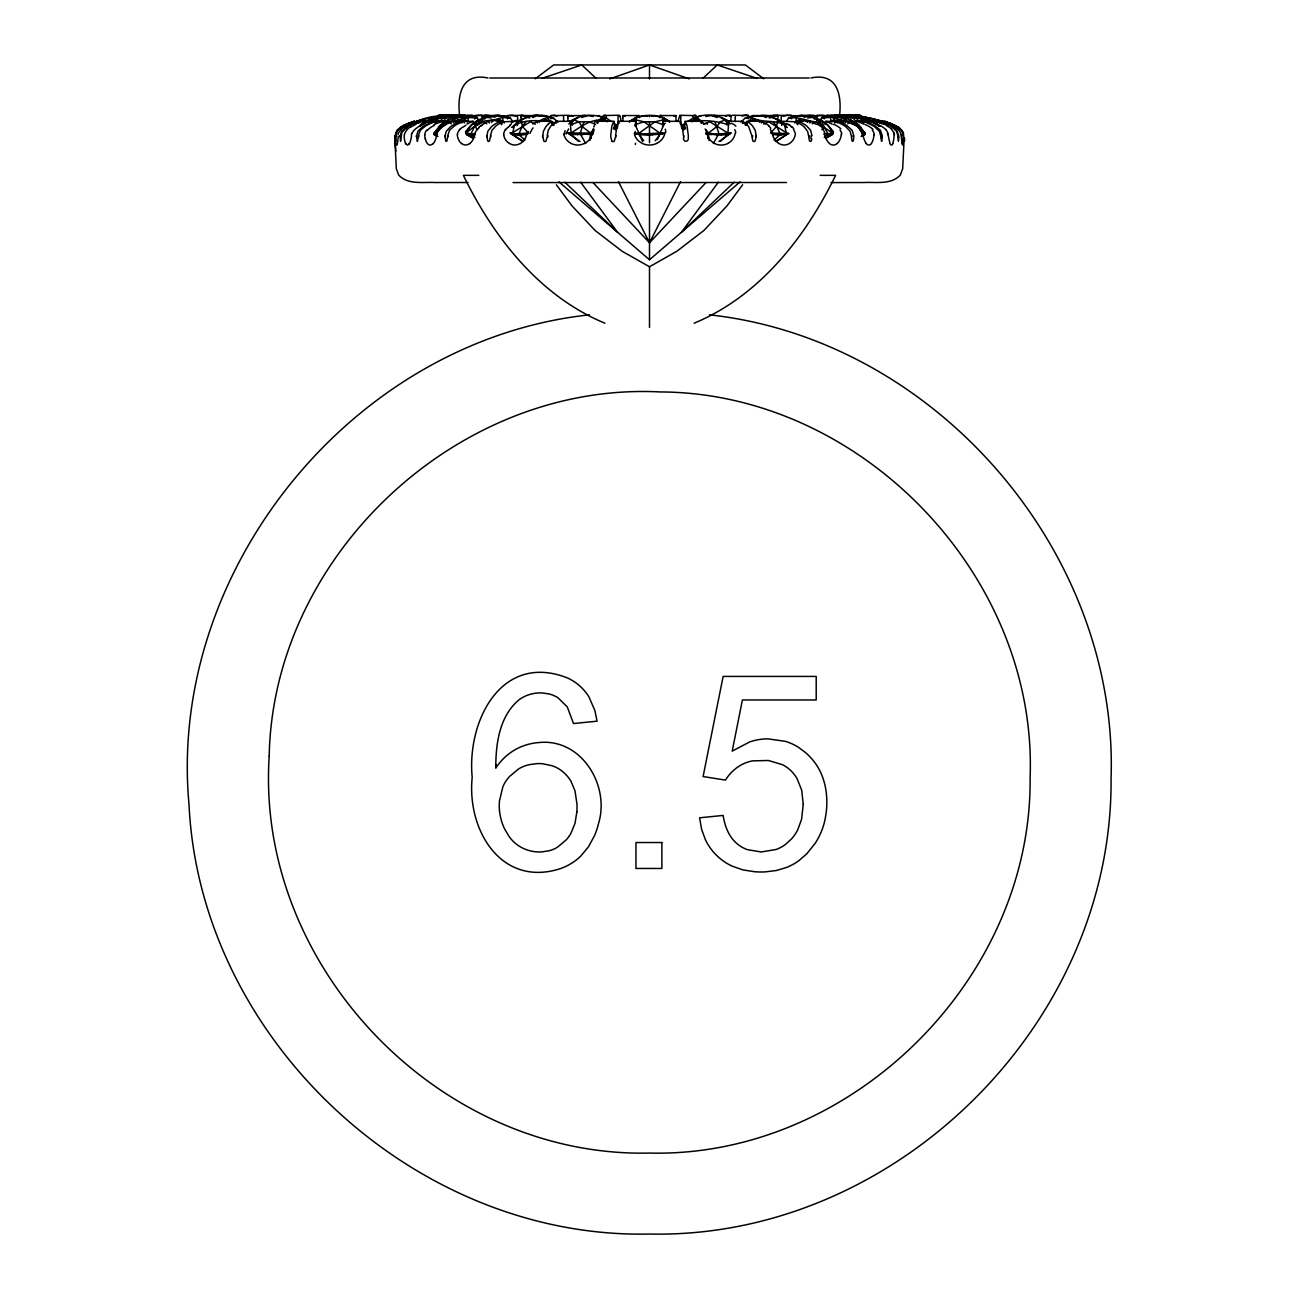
<?xml version="1.0" encoding="UTF-8"?>
<svg xmlns="http://www.w3.org/2000/svg" width="1299" height="1299" viewBox="0 0 1299 1299"><rect width="100%" height="100%" fill="white"/><g stroke="black" fill="none" stroke-linecap="round" stroke-linejoin="round"><path stroke-width="1.5" d="M486.979 135.778L487.839 131.296L491.46 126.685A42.315 29.958 -89.9 0 1 494.692 124.347L496.056 123.486A90.686 64.219 -89.9 0 1 499.254 121.781C503.119 122.382 485.923 117.527 489.317 123.032M664.487 133.586L649.5 135.112L639.189 134.625L634.513 132.904M642.437 141.347L635.292 124.899L636.283 117.397C647.259 114.166 660.233 114.215 669.602 121.538L662.717 119.979L654.972 121.814L644.028 121.814L636.283 119.979L629.398 121.538L636.283 117.397L629.171 121.911M641.674 134.511L641.674 133.586L636.786 133.115M644.255 134.544L641.674 133.586M646.87 134.755L646.87 133.829L649.5 133.537L664.487 132.904M649.5 142.728L649.5 121.814M649.5 116.796L649.5 115.562M652.13 134.755L652.13 133.829M657.326 134.511L657.326 133.586M657.375 139.675L663.708 124.899A25.964 5.732 -84.1 0 1 665.218 123.308M662.214 134.024L662.214 133.115M669.829 121.911L662.717 117.397L663.708 124.899L654.972 121.814L639.189 133.05M416.687 136.606L417.271 141.234M457.394 118.94L457.167 115.855M517.603 118.94L517.44 115.855M717.275 117.219L717.308 115.546A44.198 18.511 -85.2 0 0 715.246 115.254A26.987 11.269 -87.9 0 0 714.466 115.319L714.109 115.351A14.403 6.057 89.9 0 0 712.469 116.131M635.99 122.268L636.266 121.278L618.86 121.294L618.308 122.398A88.917 15.279 89.9 0 0 617.999 123.096L617.658 123.941A49.784 8.557 89.9 0 0 616.928 126.019L615.58 135.616M756.132 135.583L755.222 130.273L752.559 126.003A45.903 22.051 89.9 0 0 750.919 124.298L749.669 123.21A89.81 43.127 89.9 0 0 748.435 122.22L747.152 121.294L761.977 121.278L765.062 123.373A66.103 39.814 -71.8 0 1 765.988 124.168M394.977 140.812L395.107 136.606L394.993 140.584M445.184 135.729L446.239 131.296L450.607 126.685A42.299 36.161 -89.8 0 1 454.471 124.363L456.176 123.47A94.859 81.106 -89.9 0 1 460.609 121.538L453.091 121.278A96.629 86.416 65.5 0 0 448.025 123.389L446.45 124.168M853.8 136.671L853.329 140.714A1.672 0.861 88.6 0 1 852.014 140.747L851.348 136.671M636.25 122.203L636.331 126.458M846.299 118.891L846.591 115.546L851.787 115.221A25.671 25.46 -86.2 0 1 852.777 115.238L853.346 115.221A43.614 43.273 87.4 0 1 858.46 115.546M400.287 136.557L400.465 141.136M824.216 118.891L824.524 115.546A43.663 38.58 88.1 0 0 819.978 115.189L819.458 115.238A25.688 22.7 -89.7 0 0 818.614 115.27L817.656 115.367M858.46 128.033L858.525 124.899C848.669 117.462 834.348 113.955 822.299 116.796M675.983 115.855L675.951 118.94A10.197 1.997 89.6 0 0 676.081 121.424M416.703 135.697L417.872 131.296L422.678 126.685M791.562 118.875L791.854 115.546A43.63 32.913 87.7 0 0 787.973 115.189L787.827 115.221A26.11 19.696 89.5 0 0 786.804 115.27L783.118 116.26M613.501 129.023L615.986 126.539L615.093 124.055M904.023 141.218L902.675 168.756L900.288 175.121C890.838 185.156 875.64 181.763 863.299 182.558M638.053 117.219L638.101 115.546L623 115.546L624.998 116.293M748.192 118.875L748.451 115.546L732.912 115.221L729.924 116.325M695.517 118.875L695.696 115.806M400.303 135.681L401.57 131.296L406.587 126.685A40.431 39.863 -89.5 0 1 410.76 124.477L412.692 123.616A96.305 94.957 -89.6 0 1 418.83 121.294L417.499 121.294M766.67 117.219L766.767 115.53L778.052 115.53L773.343 116.325M395.14 135.648L397.202 130.273L403.193 126.003M683.907 124.055L683.258 127.042L685.499 129.023M464.685 117.251L464.49 115.546L459.602 115.449C456.988 94.161 461.989 72.468 488.002 77.989M547.204 135.583L548.259 130.273L550.89 126.003A47.852 23.009 89.9 0 1 552.708 124.152L553.796 123.194A90.053 43.305 89.9 0 1 555.03 122.22L556.313 121.278L571.917 121.278L572.469 125.175M685.125 121.7L684.914 124.558A10.197 1.997 89.6 0 1 683.453 129.608M418.343 135.697L420.324 130.273L425.504 126.003A45.838 43.159 89.8 0 1 428.605 124.363L430.342 123.551A96.889 91.222 89.8 0 1 436.074 121.294L442.163 121.294L443.332 124.477A9.272 9.044 -47.3 0 0 443.722 125.175M756.099 136.898L755.157 140.958A1.672 1.461 87.6 0 1 752.917 140.99L751.894 136.915M447.717 135.729L449.535 130.273L454.228 126.003A45.855 39.214 89.9 0 1 457.086 124.347L458.563 123.584A92.067 78.752 89.9 0 1 463.223 121.538L473.047 121.278L474.054 124.477M490.437 135.778L491.964 130.273L495.861 126.003A45.871 32.507 89.9 0 1 498.248 124.331L499.628 123.47A90.833 64.365 89.9 0 1 502.827 121.781L516.288 121.278L517.034 124.46M418.294 136.606L417.482 141.218M731.077 115.855L730.964 118.956A10.197 5.115 89.5 0 0 731.191 121.505M805.932 117.235L806.078 115.546L814.522 115.546L809.488 115.238A19.647 16.806 -90 0 0 806.176 115.692L804.39 116.374M720.49 141.347L727.781 134.625L728.512 124.899C720.766 111.081 698.846 113.435 687.772 121.456M695.712 115.66L679.848 115.27L677.932 121.538M447.652 136.671L446.97 140.73A1.672 0.861 -88.6 0 1 445.654 140.747L445.184 136.671M839.933 117.641L840.128 115.855M683.258 127.042L683.128 124.72M683.014 126.539L683.388 124.477M683.745 127.773L683.323 126.344M684.476 128.731L683.826 126.864M707.695 138.473L708.507 133.05L705.146 128.974M705.779 134.024L711.04 134.511L711.121 133.586L705.844 133.115M711.04 134.511L731.451 132.904L718.964 141.526M727.781 134.625L718.753 135.112L716.269 134.755L716.334 133.829M721.221 134.755L721.286 133.829M725.768 134.511L725.832 133.586M729.697 134.024L729.778 133.115M855.278 117.624L855.473 115.855M490.356 136.785L489.479 140.828A1.672 1.169 -88.3 0 1 487.693 140.844L486.995 136.768M834.331 117.251C833.13 112.347 847.533 116.683 834.656 115.238A19.988 18.819 -89.9 0 0 831.246 115.627L829.184 116.309M615.482 136.996L614.346 141.055A1.672 1.64 -83.3 0 1 611.829 141.071M547.106 136.915L546.067 140.974A1.672 1.461 -87.6 0 1 543.826 140.99L542.917 136.915M662.669 126.458L662.75 121.392L663.334 123.486M727.067 121.554L726.644 124.818M852.306 117.267L852.534 115.449L855.44 115.221M778.02 115.855L777.841 118.94A10.197 7.404 89.3 0 0 777.89 120.255M858.233 117.267L858.444 115.546A43.581 43.224 79.3 0 0 853.346 115.205L845.633 116.017M703.961 124.136A64.641 21.823 -72.6 0 0 703.652 123.584L702.207 121.294L685.141 121.294L685.693 122.398A88.852 15.247 89.9 0 1 686.002 123.113L686.343 123.941A49.784 8.541 89.9 0 1 687.074 125.971L688.324 135.616A32.361 32.329 0.4 0 1 688.291 136.996C689.266 142.793 682.56 142.76 683.534 136.996M702.174 121.456L701.963 123.015M795.93 121.538L796.449 117.397L795.183 115.562L788.558 118.177L786.252 121.456M814.473 115.855L814.278 118.94M589.876 140.552L590.493 133.05L593.854 128.974M856.236 116.293L856.301 115.855A22.245 22.002 88.5 0 0 856.073 117.624M752.819 116.796L752.998 115.562C762.318 115.514 772.986 115.676 780.683 121.538L772.385 117.397L769.17 117.917M773.019 133.586L772.889 134.511L779.709 135.112L788.948 133.586L770.567 133.05L776.688 126.295L777.354 121.814L778.897 119.979L787.129 127.253M777.598 134.755L777.744 133.829M781.771 134.755L781.901 133.829M785.262 134.511L785.408 133.586M777.24 140.828L786.658 134.625L784.45 124.899C774.318 119.281 761.717 123.389 751.471 117.397L745.058 118.177L740.852 122.106M787.941 134.024L788.071 133.115M852.485 115.741L858.054 115.546M811.843 138.896L811.29 140.828A1.672 1.169 88.3 0 1 809.504 140.844L808.644 136.785M851.04 119.979L858.525 124.899L865.085 133.05L864.728 134.625L861.351 136.427L864.728 134.625L864.306 132.417M747.087 121.7L746.519 124.574A10.197 5.131 89.6 0 1 746.324 125.337M659.567 117.673L660.217 115.351M826.148 133.829L824.102 134.544L833.422 132.904M824.232 137.337L829.347 133.829M829.168 134.739L830.613 133.846M830.483 134.544L831.701 133.586M831.311 130.501L832.935 134.024L825.498 138.473M825.644 138.311L832.286 134.625L832.594 133.05C826.749 118.03 806.776 113.386 792.65 116.796L801.84 115.562L804.487 117.316M832.74 132.449L832.204 131.134M833.097 133.245L833.406 131.67L827.772 124.899L820.968 119.979L820.383 121.538M781.592 125.532A9.028 7.469 71.1 0 0 781.868 124.834L782.729 121.278L796.19 121.781A90.784 64.349 -89.9 0 1 799.372 123.47L800.769 124.314A42.315 29.991 -89.9 0 1 804 126.669L807.588 131.296L808.563 135.778M761.961 121.343L761.571 123.015M448.123 118.177L448.691 115.562L453.367 116.017M820.27 121.456L821.455 118.177L826.667 115.562L839.852 119.979L854.58 121.814L862.52 133.537L862.163 135.112L864.728 134.625M863.25 134.755L865.085 133.05L852.258 121.814M898.583 141.071L898.729 136.557M592.328 133.164L593.237 128.942M798.641 121.7L797.927 124.184M851.283 135.729L850.131 131.296L845.779 126.685A42.299 36.177 -89.8 0 0 841.914 124.347L840.437 123.584A91.904 78.59 -89.9 0 0 835.825 121.554L826.002 121.294L825.011 124.477M400.66 141.071L401.797 132.401L408.584 126.003A43.955 43.338 89.7 0 1 411.604 124.477L413.537 123.616A96.353 95.006 89.6 0 1 419.674 121.294L422.873 121.294L423.945 124.136M812.021 135.778L810.625 130.273L806.711 126.003A45.887 32.491 89.9 0 0 804.325 124.314L802.944 123.486A90.638 64.187 89.9 0 0 799.746 121.781C800.882 120.969 810.284 119.93 814.489 123.405A66.119 51.733 -69.6 0 1 815.804 124.168M810.186 121.44L809.699 123.032M635.406 124.477L644.028 121.814L659.811 133.05M862.926 121.294L856.837 121.294L855.505 124.85M837.66 121.7L837.27 122.967M853.8 135.729L852.095 130.273L847.37 126.003A45.855 39.197 89.9 0 0 844.529 124.347L843.067 123.6A91.807 78.46 89.9 0 0 838.423 121.554L845.941 121.294A92.651 82.925 -68.1 0 1 851.771 123.795L852.55 124.168M521.76 140.828L512.342 134.625L514.55 124.899C525.316 114.263 546.782 110.967 558.148 122.106M845.893 121.456L845.357 123.048M434.694 132.417L434.272 134.625L437.649 136.427L434.272 134.625L433.915 133.05L444.42 121.814L459.148 119.979L467.51 121.538L468.793 117.397L472.333 115.562L476.701 116.796M527.085 133.196L526.647 134.69A13.412 10.457 -83.3 0 1 524.699 139.237A14.581 11.529 -84.5 0 1 520.331 143.507M881.664 123.616A96.857 92.18 56.5 0 0 876.078 121.505L879.326 121.278A96.418 95.087 -89.6 0 1 885.496 123.616L887.412 124.477A40.431 39.879 -89.5 0 1 891.585 126.685L896.602 131.296L897.885 135.681M882.297 135.697L880.397 130.273L875.201 126.003A45.838 43.159 89.8 0 0 872.084 124.347L870.379 123.567A96.808 91.125 89.8 0 0 864.614 121.294L869.745 121.294L875.234 123.421A66.135 63.294 -53.5 0 1 876.939 124.184L877.02 124.217M615.742 127.042L615.612 124.477M876.013 121.651L875.217 123.795M883.953 123.048L884.879 121.294M869.697 121.456L869.128 123.048M884.554 121.392L890.318 123.405A66.395 65.129 29.5 0 1 892.104 124.184A66.411 65.194 29.7 0 0 890.318 123.389M864.501 121.7L864.062 122.983M593.757 127.058L594.796 124.477M854.921 116.179C866.141 116.65 879.033 119.248 888.792 125.175L884.424 121.765L889.019 125.175M880.04 121.7L879.748 122.561M597.8 123.259L598.936 119.979L602.541 117.397L606.584 118.177L611.228 121.456M884.928 121.7L884.635 122.561A22.245 22.229 0 0 0 884.928 121.7L858.363 115.562M395.627 134.804A5.699 5.147 -53.5 0 1 395.903 133.196L398.939 128.958M617.025 128.309L616.993 128.39A15.117 2.793 85.7 0 0 617.285 128.049M443.56 115.221L449.275 115.238A20.183 19.907 89.8 0 1 452.718 115.611L454.926 116.277L451.403 115.4L426.527 121.814L419.366 126.295L423.799 121.814L429.157 119.995L433.265 121.538L434.321 118.696L448.691 115.562L453.789 116.293M474.947 133.212L477.301 128.958M398.273 133.212L401.245 128.958M881.81 123.032L882.394 121.392A96.987 95.46 -23.6 0 1 886.243 122.772M436.854 133.229L439.565 128.958M673.986 116.293L676 115.546L660.899 115.546L660.947 117.219M583.949 121.814L580.117 133.537L585.638 143.442M473.502 138.473L466.065 134.024L467.689 130.501M501.463 124.769L503.038 121.538L498.313 118.696M680.514 181.714L649.5 242.783L593.042 182.607M821.861 129.673L823.68 126.295L822.235 121.814C810.592 123.551 799.989 115.66 788.558 118.177M473.356 138.311L466.714 134.625L466.406 133.05C473.031 117.007 495.52 111.99 510.442 118.177L512.748 121.456M759.964 122.447L757.966 119.979L748.841 121.538L752.998 115.562L745.058 118.177M713.362 143.442L718.883 133.537L715.051 121.814M446.742 121.814L434.256 133.586L436.48 133.537L444.42 121.814L447.96 119.979L457.605 117.397L472.333 115.562L477.545 118.177L478.73 121.456M505.36 129.299L503.752 133.148A5.651 5.001 55.6 0 0 503.866 134.787M742.622 184.799L727.05 205.81L703.928 230.459L676.893 251.243L649.5 266.766L622.107 251.243L595.072 230.459L571.95 205.81L556.378 184.799M578.51 141.347L571.219 134.625L570.488 124.899C577.113 112.136 595.218 114.474 606.584 118.177M718.363 182.201L681.439 232.277L734.13 182.233M692.757 116.244L693.975 115.286A26.711 6.787 88.7 0 1 694.364 115.221L694.413 115.221A43.857 11.155 87 0 1 695.712 115.286M655.232 140.763L659.811 134.625M396.439 131.296L397.202 130.273M436.383 130.322L440.475 124.899L447.96 119.979M539.036 122.447L541.034 119.979L547.529 117.397L553.942 118.177M525.981 121.814L522.312 126.295L519.048 133.537L519.291 135.112L524.942 139.951M480.078 121.814L465.886 133.115L465.594 131.67L471.228 124.899L478.032 119.979L478.617 121.538M459.635 129.315L457.573 133.18A5.683 5.391 33 0 0 457.54 134.787M465.513 118.177L467.705 115.562L473.096 116.293M858.103 118.696L855.716 121.538L852.193 122.447M512.179 127.611C521.808 118.664 537.9 120.515 550.159 121.538L546.002 115.562L546.181 116.796M705.958 182.607L649.5 242.783L618.486 181.714M431.089 120.157L433.785 117.397L440.637 115.562A43.663 43.305 -79.1 0 1 445.654 115.205L446.239 115.238A25.688 25.477 86.3 0 1 447.181 115.27L448.317 115.367A20.199 19.907 -89.8 0 1 451.873 115.611L453.481 115.79M613.42 128.114L615.677 126.344M568.832 124.006L571.917 121.392M703.003 78.232L717.259 64.95L756.976 78.378M548.081 124.298L549.331 123.21A89.907 43.176 -89.9 0 1 550.581 122.22L551.864 121.278L537.055 121.278L533.97 123.373A66.119 39.814 71.5 0 0 532.996 124.087M881.777 141.201L882.313 136.606M398.079 129.332L399.02 128.471M847.646 123.876L849.952 121.814L857.681 126.295M491.282 122.447L494.091 119.979L502.551 117.397L510.442 118.177M511.871 127.253L514.55 124.899M529.83 117.917L526.615 117.397L518.333 121.538L520.103 119.979L521.646 121.814L522.312 126.295L528.433 133.05L515.265 133.846L509.955 132.904L523.594 141.526M479.12 127.058L480.403 126.003M558.895 181.844L649.5 259.751L740.105 181.844M774.058 139.951L779.709 135.112L779.952 133.537L776.688 126.295L773.019 121.814M728.512 124.899C716.869 120.872 703.701 119.638 691.555 121.538L696.459 117.397L701.2 115.562M409.981 125.175C419.496 119.183 432.567 115.043 444.079 116.179M821.455 118.177L830.207 117.397L831.474 121.538L835.03 118.696M725.459 116.325L726.027 115.903A18.657 8.979 -90 0 1 728.268 115.27L731.11 115.546L717.308 115.546M708.507 133.05L717.08 126.295L720.198 121.814L724.939 119.979L729.389 121.538L721.318 117.397M479.834 120.58L482.254 118.696M419.366 126.295L426.527 121.814M439.322 117.868C429.612 117.949 417.986 118.875 410.094 125.175L416.557 121.294L417.19 123.032M535.285 78.752L553.683 64.95L745.317 64.95L763.715 78.752M455.153 122.934L459.148 119.979L468.793 117.397L477.545 118.177M441.725 127.058L443.235 126.003M509.858 125.045L511.368 124.038M399.995 127.708L400.969 127.058M432.827 121.96L435.75 119.995L446.807 122.447M433.281 121.538L439.484 117.397L446.401 118.03M512.098 133.05L530.301 121.814L535.367 124.136M494.513 117.316L497.16 115.562L506.35 116.796L503.817 115.562L502.551 117.397L503.07 121.538M434.272 134.625L436.837 135.112L436.48 133.537M410.679 126.685L410.111 127.058A18.819 18.527 -87.3 0 0 407.334 129.38L404.785 133.212A5.699 5.407 -36.8 0 0 404.525 134.787M405.434 126.003L403.713 127.058A19.355 18.9 -72.7 0 0 401.326 129.056M418.538 122.934L423.165 119.979L429.725 121.538M482.189 124.753L484.495 123.389M416.265 122.934L420.973 119.979M580.036 141.526L567.549 132.904L571.089 133.05C581.887 126.133 593.789 116.342 607.445 121.538L602.541 117.397L597.8 115.562M775.406 141.526L786.658 134.625M812.2 123.876L815.593 121.814L832.594 133.05M797.537 124.769L795.962 121.538L800.687 118.696M453.351 119.881L457.605 117.397L463.532 117.982M441.319 126.295L449.048 121.814L451.354 123.876M518.333 121.538L523.351 118.696M465.594 131.67L466.796 131.134M481.767 119.881L486.492 117.397L491.509 117.982M577.682 117.397L569.628 121.538L574.061 119.979L578.802 121.814L589.096 121.814L595.591 124.282M769.982 116.212L774.204 115.221L791.854 115.546M433.963 124.753L435.068 124.217A64.966 57.335 -65.7 0 1 436.464 123.551L442.196 121.392M420.876 124.753L422.013 124.201A66.119 63.278 52.8 0 1 423.766 123.421L429.255 121.294L434.369 121.294A96.84 91.157 -89.8 0 0 428.621 123.551L426.9 124.347A42.282 39.798 -89.7 0 0 422.678 126.685M467.965 123.535L473.047 121.278M748.857 121.538L754.719 118.696M414.836 124.477L416.362 123.778M694.104 323.207C759.412 296.14 805.429 237.376 835.614 175.349L820.189 175.349M569.628 121.538L575.863 118.696M763.633 124.136L768.699 121.814L786.902 133.05M405.759 124.477A40.431 40.415 -14 0 0 401.521 126.685L402.706 126.003A43.955 43.939 0 0 1 405.759 124.477L407.724 123.616A96.272 96.256 -13.5 0 1 414.478 121.116M409.055 124.201L408.454 124.477A43.825 43.419 65.4 0 0 405.434 125.987M406.847 124.201L406.246 124.477A43.825 43.728 -36.7 0 0 403.112 125.873M532.915 117.527L537.348 115.562L542.641 116.293M409.12 124.168L411.345 123.226M807.312 116.228L824.524 115.546M691.555 121.538L698.261 118.696L700.064 119.979L701.2 123.259M796.498 116.26L800.411 115.286A26.37 21.872 -89 0 1 801.727 115.221L801.889 115.221A43.971 36.469 -85.2 0 1 806.078 115.53M408.682 123.405L406.896 124.168A66.444 65.21 -29.6 0 1 408.682 123.389L414.413 121.294L415.031 123.048M629.414 121.538L636.283 118.696M830.905 116.309L836.345 115.238L846.38 115.79M412.725 122.674L415.112 121.797M703.409 124.282L709.904 121.814L727.911 133.05M849.302 116.277L852.371 115.465A43.663 42.737 -87.7 0 0 847.484 115.205L847.094 115.221A26.11 25.558 87.9 0 0 845.958 115.27L844.853 115.367M866.173 121.96L863.25 119.995L855.716 121.538L852.94 117.397L843.798 118.177L847.581 115.562L859.516 117.397L865.719 121.538L869.843 119.995L875.201 121.814L879.634 126.295L872.473 121.814L847.581 115.562L843.733 116.374M570.488 124.899L578.802 121.814L581.92 126.295L590.493 133.05L593.156 133.115M846.964 116.277L851.819 115.27A25.671 25.477 -85.6 0 1 852.777 115.238L853.768 115.27A25.671 25.655 79.2 0 1 854.726 115.238L860.912 115.546M609.751 78.898L649.5 64.95L689.249 78.898M581.773 117.527L587.505 115.562L593.237 116.488M542.024 78.378L581.741 64.95L595.997 78.232M635.292 118.177L644.028 115.562L647.681 116.374M743.434 123.129L747.039 122.074M754.329 116.374L757.333 115.562M434.321 118.696L429.157 119.995L421.363 124.899L423.799 121.814L425.179 121.814M845.535 115.79L847.127 115.611A20.183 19.891 89.8 0 1 850.569 115.254L856.366 115.546M869.275 121.538L875.835 119.979L880.462 122.934M571.219 134.625L593.221 134.024M466.406 133.05L474.898 134.544L466.714 134.625M651.319 116.374L654.972 115.562L663.708 118.177M792.65 116.796L798.512 115.562M571.089 133.05L590.493 133.05M851.543 115.611L855.505 115.546L849.725 115.238A20.167 19.891 -89.8 0 0 846.282 115.611M851.657 115.514L848.88 116.277A14.127 14.078 -49.4 0 1 852.631 115.432M692.416 118.177L696.459 117.397L698.261 118.696M831.49 121.538L839.852 119.979L843.847 122.934M825.644 116.179L828.989 115.562M525.981 133.586L526.111 134.511L519.291 135.112L512.342 134.625M795.962 121.538L804.909 119.979L807.702 122.447M845.373 116.179L848.945 115.562M855.148 116.179L858.818 115.562M705.763 116.488L711.495 115.562L717.227 117.527M855.375 116.179L859.272 115.562M845.211 116.293L850.309 115.562L850.877 118.177M756.359 116.293L761.652 115.562L766.085 117.527M825.904 116.293L831.295 115.562L833.487 118.177M452.507 116.212L463.564 115.221L469.816 116.309M827.284 115.367L828.324 115.27A26.175 24.259 -90 0 1 829.428 115.221L829.785 115.221A43.76 40.545 -84.7 0 1 834.51 115.546M807.491 117.982L812.508 117.397L817.233 119.881M457.118 115.546L459.749 115.351M458.839 115.546L460.788 115.335M839.122 115.367L840.193 115.27A25.671 24.551 -88.6 0 1 841.281 115.221L841.655 115.221A43.63 41.73 88.3 0 1 846.607 115.53A43.646 41.73 84.5 0 0 841.655 115.221M438.088 115.546L444.274 115.238A25.688 25.655 -79.4 0 1 445.232 115.27L446.223 115.351A25.688 25.477 85.6 0 1 447.181 115.27L455.267 116.374M454.147 115.367L453.042 115.27A26.11 25.558 -87.9 0 0 451.906 115.221L451.695 115.221A43.695 42.753 82.5 0 0 446.499 115.546L443.479 115.546L447.229 115.238M852.631 115.367L851.787 115.221M589.454 314.829C354.302 340.078 167.262 569.059 189.005 804.487C200.095 1039.314 414.478 1239.295 649.5 1234.05C894.735 1239.311 1112.918 1024.132 1111.067 778.848C1118.894 551.783 935.459 339.542 709.53 314.829M440.929 115.546L444.307 115.449M459.619 115.449L462.639 115.238A20.005 18.835 -89.9 0 1 466.049 115.627L468.095 116.309M835.468 117.982L841.395 117.397L845.649 119.881M443.479 115.449L448.464 115.221M852.599 118.03L859.516 117.397L869.843 119.995L877.637 124.899L875.201 121.814L872.473 121.814M859.678 117.868L865.215 117.397L867.911 120.157M458.791 115.27L460.284 115.254M745.642 115.221L745.529 115.221A26.175 14.386 89 0 0 744.765 115.27L744.359 115.335A14.338 8.021 87.4 0 0 742.07 116.033M644.255 133.846L646.87 133.829M414.316 121.294L414.462 121.456A96.922 95.217 -29.8 0 0 408.747 123.551M414.072 121.7A22.245 22.245 -60.2 0 0 414.365 122.561L414.576 121.814M489.788 77.989L809.212 77.989M810.982 77.989C836.994 72.452 841.931 94.177 839.576 115.416L840.177 115.546M438.445 115.546L438.542 115.546A43.679 43.63 58.9 0 1 443.706 115.205A43.695 43.646 82.2 0 0 438.542 115.546L438.656 116.293M499.384 115.367L498.719 115.286A26.37 21.888 89.6 0 0 497.29 115.221L497.127 115.221A43.744 36.307 87.5 0 0 493.003 115.579L484.543 115.53L494.318 116.228M662.75 121.343L680.156 121.294L680.692 122.398A88.917 15.328 -89.9 0 1 681.017 123.113L681.358 123.941A46.147 7.956 -89.9 0 1 682.284 126.653L683.436 135.616M880.186 121.294L882.037 121.294L880.17 121.278A96.402 95.054 89.6 0 1 886.34 123.616L888.256 124.477A43.955 43.338 89.7 0 1 891.26 126.003L896.7 130.273L898.713 135.681M478.811 175.349L463.386 175.349C493.571 237.376 539.588 296.14 604.896 323.207M435.685 182.558C423.344 181.763 408.162 185.156 398.712 175.121L396.325 168.756L394.977 141.201L395.886 151.236M436.042 182.51L468.013 182.51M513.04 182.574L786.496 182.51M831.019 182.574L862.958 182.51M457.345 115.221A43.598 41.682 -84.5 0 0 452.409 115.579A43.533 41.633 -88.3 0 1 457.345 115.205L457.897 115.238A25.671 24.551 89 0 1 458.985 115.286M853.037 115.302L854.693 115.367A25.671 25.655 77 0 0 853.768 115.27M713.687 134.544L716.269 134.755M445.297 115.302L444.388 115.254A25.688 25.655 -77.1 0 1 445.232 115.27L449.698 116.277M711.121 133.586L713.736 133.846M839.398 115.449L841.882 115.546M854.693 115.449L855.521 115.546M471.683 115.367L470.676 115.27A26.191 24.259 -89.5 0 0 469.556 115.221L469.183 115.221A43.744 40.513 87.8 0 0 464.49 115.562M481.361 115.367L480.5 115.286A25.671 22.668 90 0 0 479.526 115.238L479.022 115.221A43.5 38.353 -85.7 0 0 474.508 115.595L474.817 119.053M537.331 115.351L536.731 115.286A26.938 17.991 89 0 0 535.497 115.221A43.955 29.341 87.1 0 0 532.233 115.595L532.33 117.219M513.008 115.367L512.309 115.286A26.126 19.729 -89.2 0 0 511.335 115.221L511.043 115.221A43.517 32.8 -85.8 0 0 507.195 115.627L507.487 118.859M439.728 115.562L443.625 116.179M440.182 115.562L443.852 116.179M554.77 115.367L554.364 115.286A26.175 14.37 -88.6 0 0 553.569 115.221L553.358 115.221A43.581 23.837 -85.6 0 0 550.565 115.692L550.825 118.875M450.055 115.562L453.627 116.179M503.038 121.538L494.091 119.979L476.765 121.814L471.099 133.537L471.391 135.112L474.768 137.337M470.011 115.562L473.356 116.179M634.513 133.586L636.786 134.024M500.488 115.562L506.35 116.796M825.969 134.739L827.609 135.112L827.901 133.537L823.68 126.295L818.922 121.814M584.923 115.351L584.615 115.286A26.987 11.301 88.7 0 0 583.771 115.221A44.02 18.413 86.9 0 0 581.757 115.692L581.757 117.219M541.667 115.562L544.671 116.374M551.961 122.074L555.566 123.129M862.52 133.537L863.445 133.829M885.074 121.294L887.055 121.992M856.837 121.294L862.552 123.567A64.885 57.27 65.5 0 1 863.77 124.152M887.022 122.138L893.858 124.753A37.022 37.022 0 0 1 898.047 127.042A20.07 20.07 0 0 1 899.98 128.455L903.422 132.969L904.007 140.682M826.002 121.294L831.019 123.535A65.372 49.979 69.8 0 1 832.107 124.119M662.717 118.696L669.586 121.538M888.143 123.405L889.912 124.168M881.729 123.405L884.002 124.395M600.739 118.696L607.445 121.538M491.98 116.358L490.194 115.692A19.68 16.838 -90 0 0 486.914 115.254L474.541 115.773M723.137 118.696L729.372 121.538M877.393 124.395L878.124 124.753A25.964 24.876 -67.9 0 1 885.934 129.575M544.281 118.696L550.143 121.538M571.316 143.556L572.745 144.157A16.725 15.702 -78.4 0 0 584.29 143.556M525.429 116.196L524.504 115.79A19.225 13.623 -90 0 0 521.532 115.254L507.227 115.773M529.018 116.212L520.964 115.53L532.233 115.611M881.501 141.218L880.706 136.606M775.649 118.696L780.667 121.538M887.152 126.003L888.873 127.058A19.355 19.176 -62.4 0 1 891.374 128.91M894.167 126.344L895.303 127.058A18.819 18.592 -87 0 1 898.242 129.218M486.8 123.876L483.407 121.814L475.32 126.295L477.139 129.673M787.064 123.665L789.159 125.045M878.027 119.979L882.735 122.934M829.428 143.588L830.093 144.043A15.085 9.158 86.6 0 0 837.319 143.572M573.395 116.212L567.923 115.53L581.741 115.66M873.821 121.814L879.634 126.295M816.746 118.696L819.166 120.58M569.076 116.325L568.507 115.903A18.706 8.979 -90 0 0 566.283 115.27L550.581 115.773M463.97 118.696L467.51 121.538M790.442 126.003L791.659 127.058M564.87 182.233L617.561 232.277L580.637 182.201M891.341 128.958L894.215 133.212M730.152 124.006L727.099 121.294L742.719 121.294L743.986 122.22A89.94 43.257 -89.9 0 1 745.22 123.194L746.292 124.136A44.231 21.271 -89.9 0 1 748.679 126.669L751.796 135.583M684.605 127.156L685.58 128.114M898.145 129.332L900.743 133.229A5.699 4.758 62.5 0 1 901.165 134.804M784.45 124.899L786.821 127.611M859.792 129.332L862.179 133.212A5.699 3.426 71.2 0 1 862.715 134.804M440.897 118.696L443.284 121.538L446.06 117.397L455.202 118.177L449.405 115.286A38.808 38.272 -89.6 0 0 442.65 115.579M858.525 124.899L862.617 130.322M639.189 134.625L643.768 140.763M793.397 128.942L795.264 133.148A5.651 5.115 -51.1 0 1 795.28 134.804A13.98 11.058 84.6 0 1 789.581 143.361M638.783 115.351L639.417 117.673M611.861 141.055L610.774 136.996A32.378 32.231 52.7 0 1 610.757 135.616L611.732 126.685A46.147 7.891 -89.9 0 1 612.657 123.957L613.014 123.113A88.819 15.198 -89.9 0 1 613.323 122.398L613.859 121.294L596.793 121.278L597.02 122.999M770.372 129.315L771.947 133.196M898.323 141.023L897.934 136.557M620.045 116.407L619.331 115.367A23.463 4.027 -89.9 0 0 619.022 115.238L603.304 115.546L603.499 118.859M429.872 123.048L429.271 121.343M436.643 122.967L436.204 121.7M864.679 118.696L865.719 121.538M420.097 122.561L419.804 121.7M453.676 123.032L453.107 121.327M464.392 122.967L464.003 121.7M416.589 121.392L416.606 121.456A96.954 95.428 23.6 0 0 410.922 123.502M500.959 123.778L500.829 123.389A22.18 15.426 89.6 0 1 500.488 121.651M504.272 122.967L503.931 121.7M681.764 127.659L681.699 127.367A15.036 2.647 -86.9 0 0 681.991 127.919M537.461 123.015L537.055 121.327M706.656 133.261L705.974 130.046M435.555 133.829L435.75 134.755M472.852 133.829L473.031 134.739M469.653 133.829L469.832 134.739M467.299 133.586L467.478 134.495M466.081 131.54L466.26 132.449M556.605 122.967L556.378 121.7M902.058 143.491L901.084 134.787M590.623 134.625L591.305 138.473M445.654 115.205A43.679 43.338 -87.4 0 0 440.54 115.546L440.767 117.267M621.052 121.538L620.63 118.745A10.148 1.689 89.2 0 0 620.045 116.374M453.042 115.27A26.126 25.558 -88.6 0 0 451.89 115.221L451.5 115.221A43.679 42.737 87.7 0 0 446.499 115.562L446.71 117.267M521.256 133.829L521.402 134.755M517.099 133.829L517.229 134.755M513.592 133.586L513.738 134.511M510.929 133.115L511.059 134.024M452.49 116.001L452.718 118.891M443.592 116.293L443.527 115.855A22.245 21.856 88.8 0 1 443.706 117.641M442.699 115.855L442.894 117.641M708.377 134.625L709.124 140.552M481.978 115.855L482.173 118.94A10.197 8.573 89 0 1 482.221 120.271M492.987 115.53L493.149 117.235M615.872 124.72L615.986 126.539M615.174 126.864L615.255 127.773M614.395 127.156L614.524 128.731M587.879 133.586L587.96 134.511M582.666 133.829L582.731 134.755M577.714 133.829L577.779 134.755M573.168 133.586L573.232 134.511M569.222 133.115L569.303 134.024M618.99 123.389L618.876 121.7M563.506 115.855L563.604 118.94A10.197 4.676 89.5 0 1 563.539 121.603M880.641 135.697L879.407 131.296L874.6 126.685A42.282 39.814 -89.7 0 0 870.379 124.363L868.658 123.551A96.873 91.19 -89.8 0 0 862.926 121.294M484.787 118.079L484.754 117.624A22.278 18.835 89.6 0 0 484.495 115.871M521.143 117.624L521.159 118.079A10.392 7.437 89.9 0 1 521.029 120.239M618.015 115.855L618.048 118.94A10.197 1.51 89.6 0 1 617.398 127.432M440.475 124.899L440.54 128.033M542.868 135.583L543.42 131.296L545.872 126.685A42.331 20.329 -89.9 0 1 548.097 124.331M649.5 64.95L649.5 78.93M649.5 182.607L649.5 259.751M649.5 266.815L649.5 327.429M603.288 115.936A43.825 11.09 -85.4 0 1 604.587 115.335A26.727 6.836 -88.2 0 1 605.025 115.254M638.199 116.764A43.955 3.994 86.9 0 1 638.572 115.741M660.428 115.66A43.987 4.092 -85.3 0 1 660.915 115.27M745.642 115.173A43.663 23.999 87.3 0 1 748.451 115.432M766.767 115.514A43.955 29.39 -85.3 0 0 763.487 115.238A26.938 18.007 -88.3 0 0 762.253 115.286L761.815 115.335A14.305 9.58 89.5 0 0 759.071 116.163M852.517 115.546A43.728 42.786 -82.4 0 0 847.484 115.221L847.289 115.221A26.126 25.558 88.6 0 0 845.958 115.27M882.476 121.18A93.09 91.807 -27.8 0 1 889.084 123.681M782.712 122.252A92.521 53.762 71.9 0 1 786.983 124.72M594.698 122.479A91.368 30.803 72.9 0 1 596.452 120.385M511.286 122.918A88.917 52.837 -74 0 1 516.271 120.304M484.446 123.275A96.272 75.358 70.2 0 1 488.781 121.229M416.281 123.551A93.041 88.949 -58.6 0 1 422.808 121.083M402.105 126.864A40.366 39.977 -31.7 0 1 406.327 124.655M398.533 129.299A18.819 18.819 0 0 1 401.423 127.042A19.355 19.29 -32.9 0 0 398.972 128.991M395.789 144.416A13.883 1.932 -85.5 0 1 395.188 135.908M396.942 143.361A14.143 1.202 -88 0 1 395.854 143.767M398.192 136.427A13.883 1.088 -87.7 0 1 396.909 145.001M398.014 134.787A5.699 4.579 -64.2 0 1 398.355 133.245M409.088 143.604A14.062 3.491 -88.2 0 1 405.97 143.507M411.572 135.193A13.867 3.41 -87.7 0 1 409.153 144.189M411.393 134.787A5.716 3.994 -68.8 0 1 411.751 133.261M412.075 133.407A8.882 6.901 -67.5 0 1 413.813 130.468A25.964 23.853 -77.7 0 1 421.103 125.386M459.878 115.416A14.159 13.542 86.7 0 1 463.467 116.293M454.147 115.432A14.143 13.753 77.1 0 1 457.816 116.309A14.159 13.851 -85.1 0 0 454.13 115.4M410.874 127.026A40.366 38.921 -62.7 0 1 414.982 124.801M405.84 143.929A13.867 4.173 -85.4 0 1 404.119 135.21M425.52 139.253A13.558 6.04 -85.8 0 1 425.358 138.571M425.244 138.701A13.818 6.479 -84.9 0 1 424.692 134.885M425.439 139.383A14.029 6.138 -86.2 0 0 427.468 143.588A14.451 6.138 -87.4 0 0 432.957 143.523M436.691 134.982A13.883 5.829 -87.2 0 1 433.07 143.816M436.561 134.771A5.683 3.166 -71.7 0 1 436.967 133.261M439.776 129.25A19.355 16.189 -83.1 0 1 441.871 127.334M443.381 126.263A43.809 38.613 82.4 0 1 445.979 124.688M481.344 115.416A14.175 12.503 88.2 0 1 484.673 116.309M471.683 115.432A14.192 13.022 83 0 1 475.158 116.342M427.062 130.517A25.98 23.593 -73.6 0 1 434.223 125.435M426.705 130.095A8.882 8.59 59 0 0 425.049 133.212A5.699 5.505 -3.7 0 0 424.854 134.787M462.85 127.334A38.532 31.208 -78.4 0 1 465.838 125.354M459.878 129.608A18.835 15.994 -89.2 0 1 462.233 127.334M461.535 143.572A13.916 8.882 -84.2 0 1 457.216 134.934M469.589 143.54A15.052 9.142 -86.6 0 1 461.665 143.556M474.687 134.885A13.916 8.427 -86.4 0 1 469.718 143.621M474.655 134.771A5.683 2.046 -73.5 0 1 475.061 133.294M477.61 129.445A19.355 13.347 -84.5 0 1 479.331 127.513M480.565 126.344A41.925 31.631 84 0 1 482.319 125.061M513.008 115.416A14.257 10.749 89.1 0 1 515.865 116.325M499.384 115.449A14.224 11.675 85.6 0 1 502.502 116.374M466.861 124.071A65.372 50.06 -69.9 0 1 467.965 123.502M527.703 134.041A8.833 1.819 -75 0 1 528.498 131.702M529.992 133.44A25.964 11.48 -83.9 0 1 533.012 127.887M554.77 115.416A14.321 7.843 89.7 0 1 556.849 116.342M537.331 115.449A14.321 9.434 87.2 0 1 539.848 116.407M508.023 127.432A36.794 24.015 -82 0 1 510.036 125.727M505.733 129.819A18.835 13.152 -89.4 0 1 507.6 127.562M509.419 143.458A13.997 11.285 -82.5 0 1 503.606 134.869M520.217 143.556A15.913 12.584 -84.7 0 1 509.565 143.54M584.453 143.475A15.036 14.127 -78.8 0 0 589.129 139.886A13.396 12.584 -78.5 0 0 591.938 134.804M592.506 133.018A5.634 1.25 -73.7 0 1 592.035 134.852M593.611 131.832A19.371 2.923 -85.6 0 1 594 129.932M605.269 115.432A14.386 3.637 90 0 1 606.227 116.39M584.907 115.481A14.386 5.91 88 0 1 586.499 116.504M566.039 134.041A25.98 9.661 -79.4 0 1 568.702 128.942M564.61 133.537A8.671 4.969 79.7 0 1 565.081 130.631M564.237 134.787A5.651 4.124 66.8 0 1 564.042 133.261M571.17 143.393A14.062 13.282 -76.2 0 1 563.977 134.836M642.534 143.572A16.806 16.757 -0.5 0 0 647.795 144.952L649.516 145.05A16.887 16.838 0.4 0 0 656.466 143.556M656.612 143.393A14.094 14.062 2.2 0 0 664.471 134.82A5.634 3.02 -71 0 0 664.877 133.083M665.25 129.202A8.655 3.913 -72.8 0 1 665.689 132.433M662.928 122.268A65.177 1.023 72.8 0 1 662.799 121.814M635.081 125.354A65.096 0.974 -72.9 0 1 634.919 125.954M635.325 144.498A25.964 1.12 -79.9 0 1 635.568 143.182M635.26 133.927A8.655 2.354 81.1 0 1 635.162 131.475M634.789 134.771A5.634 2.712 72 0 1 634.48 133.31M642.404 143.377A14.094 14.045 10.6 0 1 634.545 134.82M727.667 143.572A16.595 15.572 78.1 0 1 722.942 144.936L721.221 145.05A16.643 15.62 78.6 0 1 714.661 143.572M727.797 143.377A14.078 13.201 79.1 0 0 734.893 134.804A5.651 4.352 -64.5 0 0 735.153 133.099M734.747 129.689A8.671 6.154 -68.2 0 1 735.754 132.807M731.093 123.291A25.964 13.753 -83.2 0 1 735.851 126.198M704.448 123.616A25.964 7.632 -79.8 0 1 707.387 124.201M706.9 133.44A5.634 0.926 74.2 0 0 707.241 134.723A14.062 13.104 77.6 0 0 714.547 143.377M767.254 124.412A36.778 20.605 -82.8 0 1 768.911 125.922M769.122 126.198A18.819 9.71 -89.6 0 1 770.794 128.325M772.028 132.936A5.651 0.844 74.4 0 1 772.596 134.885M778.751 143.361A13.98 10.798 83 0 1 772.532 134.739M789.467 143.54A15.913 12.568 84.5 0 1 778.815 143.54M791.838 126.685A19.388 14.321 -83.9 0 1 793.689 128.52M789.24 124.736A40.123 26.694 83.9 0 1 790.539 125.678M841.297 134.706A13.916 8.46 86.5 0 1 837.352 143.296M841.411 133.18A5.683 5.456 -22.5 0 1 841.492 134.787M839.966 130.03A8.898 8.379 -42.6 0 1 841.638 133.099M833.503 124.298A25.98 22.96 -78.8 0 1 840.875 128.812M816.941 124.233A25.964 19.972 -78.1 0 1 823.436 128.682M822.819 129.315A8.849 5.569 79.8 0 1 824.735 132.758M824.167 133.115A5.683 2.354 73.4 0 1 824.654 134.82M829.347 143.296A13.916 7.973 84.5 0 1 824.735 134.658M873.983 134.69A13.899 5.943 87 0 1 871.467 143.263M874.146 134.787A5.699 5.488 17.6 0 0 873.983 133.212A8.882 8.606 -8.3 0 0 872.262 130.127M865.102 124.59A25.98 24.876 -72.5 0 1 872.96 129.332M823.777 116.196A14.175 13.136 87.7 0 1 827.284 115.384M814.278 116.163A14.192 12.649 83.9 0 1 817.656 115.4M853.232 124.233A40.35 35.982 -73.1 0 1 856.999 126.344M857.454 126.766A18.819 16.335 -89.1 0 1 860.052 128.991M866.06 143.15A13.883 5.245 85.2 0 1 862.942 134.544M871.467 143.588A14.451 6.089 87.4 0 1 866.076 143.507M893.03 143.507A14.062 3.491 88.3 0 1 889.896 143.604M894.102 134.495A13.867 3.507 87.6 0 1 892.933 142.825M894.167 133.229A5.699 5.326 43.3 0 1 894.41 134.787M884.262 124.233A43.825 42.802 74.2 0 1 887.282 125.759M844.87 115.4A14.143 13.851 85.1 0 0 841.167 116.228A14.127 13.753 -77.1 0 1 844.853 115.432M835.501 116.212A14.159 13.591 79.3 0 1 839.122 115.4M885.788 129.738A8.882 7.908 73.2 0 1 887.85 133.034M887.477 133.196A5.716 4.238 67.8 0 1 887.85 134.804M889.912 142.679A13.867 2.663 85.4 0 1 888.159 134.252M903.065 134.252A13.883 1.267 87.4 0 1 902.967 142.192M903.243 134.787A5.716 5.017 57 0 0 902.951 133.245A5.716 5.18 53.2 0 1 903.373 134.804M900.938 130.29A8.882 8.232 50.3 0 1 902.821 133.294M890.529 124.542A40.366 39.912 -38.3 0 1 894.719 126.717M903.13 143.734A14.159 1.185 88 0 1 902.042 143.263M895.661 127.448A19.355 18.9 72.7 0 1 896.489 128.049M891.78 125.029A43.825 43.419 -65.5 0 1 892.381 125.337M901.311 129.932A8.882 8.752 40.7 0 1 903.276 133.131M404.281 126.717A40.366 39.912 38.2 0 1 407.269 125.11M402.365 127.854A18.819 18.592 87 0 1 403.226 127.237M396.146 141.396A13.883 1.202 -87.7 0 1 396.065 133.992M395.757 134.787A5.699 5.017 -56.7 0 1 396.049 133.229M409.542 123.973A66.46 65.372 22.5 0 1 410.874 123.405M898.031 127.058A20.784 20.752 32.2 0 1 899.963 128.487M904.494 137.726A12.389 1.348 87.3 0 1 904.559 141.234M898.421 136.379A29.065 1.331 86.7 0 1 898.502 137.791M898.21 135.616A29.065 9.775 86.7 0 1 898.242 136.46M881.193 136.363A29.146 3.751 86.7 0 1 881.144 135.551M881.826 135.664A29.179 14.435 86.4 0 1 881.842 136.541M851.835 136.557A29.406 9.434 86.6 0 1 851.771 135.681M853.378 135.697A29.439 19.339 85.9 0 1 853.378 136.622M809.115 136.72A29.731 15.832 86.2 0 1 809.05 135.745M811.047 135.762A20.54 15.377 86.3 0 1 810.933 138.684M752.624 136.85A31.809 23.203 85.3 0 1 752.527 135.567M755.791 135.567A31.858 30.072 80.8 0 1 755.758 136.882M683.988 136.963A32.345 29.439 82.3 0 1 683.891 135.599M616.035 135.632A32.329 30.332 -81.3 0 1 615.937 137.044M542.592 136.931A31.874 30.738 -77.7 0 1 542.56 135.599M547.951 135.616A31.809 24.681 -85.2 0 1 547.853 136.98M486.687 136.801A29.796 24.925 -84.1 0 1 486.67 135.794M490.941 135.827A29.731 16.822 -86.3 0 1 490.86 136.85M444.794 136.704A29.455 20.151 -85.6 0 1 444.794 135.745M448.252 135.794A29.406 10.473 -86.7 0 1 448.171 136.785M416.248 136.655A29.179 15.344 -86.2 0 1 416.265 135.729M418.879 135.843A29.146 4.79 -86.8 0 1 418.814 136.866M399.816 136.655A29.065 10.717 -86.5 0 1 399.848 135.729M394.912 136.557A27.279 5.131 -86.9 0 1 394.928 135.892M395.627 136.363A28.659 4.936 -86.6 0 1 395.659 135.534M517.554 125.435A9.255 7.469 -74.6 0 1 517.181 124.379M879.228 121.716A22.245 22.002 87.9 0 1 878.936 122.561M841.59 117.624A22.245 21.076 89.3 0 1 841.784 115.838M841.395 118.956A10.392 9.742 89.8 0 1 841.395 118.063M862.845 121.733A22.229 21.06 89 0 1 862.406 122.999M860.587 126.458A10.392 9.759 -89 0 1 859.987 127.091M816.827 117.624A22.262 19.241 89.6 0 1 817.006 115.838M816.779 120.287A10.392 8.817 89.9 0 1 816.649 118.063M835.143 121.733A22.229 19.209 89.4 0 1 834.737 123.015M781.316 117.624A22.262 16.059 89.7 0 1 781.462 115.822M781.868 122.918A10.392 7.291 89.9 0 1 781.154 118.063M795.183 121.749A22.213 16.026 89.6 0 1 794.842 123.032M735.283 117.608A22.262 11.058 89.8 0 1 735.38 115.806M735.413 121.668A10.392 4.904 89.9 0 1 735.169 118.047M742.784 121.797A22.229 11.041 89.6 0 1 742.46 123.486M680.79 117.56A22.245 4.238 89.8 0 1 680.822 115.725M681.602 127.464A10.392 1.689 89.9 0 1 680.725 118.014M683.193 129.738A17.829 3.394 -84.9 0 1 682.04 128.146M680.27 121.96A22.245 4.238 89.7 0 1 680.156 123.681M622.854 116.001A22.262 3.41 89.8 0 1 622.887 117.706M622.887 118.095A10.392 1.884 89.9 0 1 622.822 121.278M614.135 123.032A22.229 3.41 89.7 0 1 614.037 121.408M615.564 129.673A10.408 1.851 -89.7 0 1 614.167 123.454M616.798 127.221A17.813 3.41 86.6 0 1 615.775 129.478M567.793 115.903A22.278 10.327 89.8 0 1 567.907 117.657M567.972 118.079A10.392 5.082 89.9 0 1 567.744 121.456M552.351 123.275A22.197 10.295 89.6 0 1 552.059 121.619M552.789 125.207A10.408 5.082 -89.6 0 1 552.4 123.714M520.867 115.871A22.294 15.491 89.7 0 1 521.013 117.641M517.765 118.956A10.181 7.031 89.3 0 1 517.099 122.885M484.819 118.079A10.392 8.947 89.9 0 1 484.803 118.956M461.859 122.934A22.197 18.754 89.4 0 1 461.47 121.668M458.807 115.855A22.262 20.816 89.4 0 1 459.002 117.641M439.03 127.058A10.213 9.499 89.3 0 1 438.429 126.425M434.986 122.95A22.213 20.768 89.1 0 1 434.564 121.684M419.301 122.544A22.229 21.839 88.3 0 1 418.992 121.7M269.202 756.197C255.367 966.034 439.273 1157.945 649.5 1153.074C850.975 1157.994 1032.218 979.235 1030.107 777.728C1037.82 576.35 861.61 392.639 660.087 391.941C458.953 381.451 272.887 554.835 269.202 756.197M495.812 764.591L495.747 768.18C502.827 757.122 513.771 748.597 526.404 744.879A56.279 56.279 0 0 1 539.653 742.492C581.627 738.579 609.978 785.457 598.628 823.144A73.085 73.085 0 0 1 594.552 835.549L588.398 846.932L580.539 856.317A54.477 54.477 0 0 1 571.008 863.624A56.149 56.149 0 0 1 560.145 868.722C501.3 887.558 466.731 830.11 472.187 777.419C466.714 720.653 501.56 652.13 567.354 677.899A48.924 48.924 0 0 1 579.516 685.726A48.761 48.761 0 0 1 588.853 696.719L594.877 710.488L597.069 721.189L573.509 723.543L567.208 706.786L557.937 697.742A30.656 30.656 0 0 0 548.941 693.91L542.251 692.952A39.749 39.749 0 0 0 537.656 693A36.047 36.047 0 0 0 519.762 699.235C500.391 714.71 496.039 741.226 495.812 764.591M803.253 804.276L801.597 819.263L797.7 829.915A42.299 42.299 0 0 1 791.513 838.91L785.229 844.626A36.957 36.957 0 0 1 776.185 849.465L761.295 851.965L747.38 849.676A33.839 33.839 0 0 1 737.312 843.912C728.788 836.929 724.745 826.034 723.137 815.431L699.576 817.802L701.639 829.444L705.487 839.901A54.655 54.655 0 0 0 714.564 853.297A57.4 57.4 0 0 0 718.493 857.145A55.029 55.029 0 0 0 732.263 866.189L742.947 869.908L754.833 871.759A86.432 86.432 0 0 0 765.16 871.889L776.347 870.509L786.593 867.44A56.799 56.799 0 0 0 798.771 860.75L806.793 853.8L815.187 843.262A69.204 69.204 0 0 0 823.907 824.167C828.291 807.816 828.015 789.841 821.423 774.107A58.325 58.325 0 0 0 813.775 761.214L811.843 758.876A64.203 64.203 0 0 0 805.396 752.462L798.365 747.25A53.6 53.6 0 0 0 785.457 741.356L767.969 738.855A56.182 56.182 0 0 0 749.669 741.924L732.214 751.131L742.395 699.982L816.21 699.982L816.21 676.422L723.137 676.422L703.1 776.558L725.491 780.098A42.981 42.981 0 0 1 739.943 765.647A37.281 37.281 0 0 1 752.543 760.873L768.359 760.483L782.534 764.689A35.219 35.219 0 0 1 790.669 770.486A37.281 37.281 0 0 1 796.969 778.393L801.678 790.117L803.253 804.276M860.685 117.186L860.652 117.624A22.245 22.229 0 0 1 860.864 115.855L860.685 117.186M576.87 811.875L574.986 823.387L570.992 833.195A38.321 38.321 0 0 1 566.283 839.82L557.482 847.208A32.784 32.784 0 0 1 549.039 850.78L541.553 851.917A38.126 38.126 0 0 1 519.162 846.152A37.411 37.411 0 0 1 509.159 836.637L504.597 828.973A54.769 54.769 0 0 1 499.271 806.988A57.822 57.822 0 0 1 499.466 800.882L502.908 786.642A37.655 37.655 0 0 1 509.354 776.64L518.398 769.057A36.551 36.551 0 0 1 528.855 764.721L536.601 763.65A47.657 47.657 0 0 1 542.836 763.78L552.4 765.809A33.936 33.936 0 0 1 562.207 771.233L563.669 772.45A37.298 37.298 0 0 1 567.712 776.64A36.275 36.275 0 0 1 571.073 781.478L575.002 790.864L577 804.308A75.651 75.651 0 0 1 576.87 811.875M747.574 122.658L745.058 124.915L747.591 122.674M661.873 842.531L635.958 842.531L635.958 868.463L661.873 868.463L661.873 842.531M553.926 124.915L551.409 122.674L553.942 124.915M438.201 116.293L438.136 115.855A22.245 22.245 -57.6 0 1 438.348 117.624L438.201 116.293M860.458 115.546A43.646 43.614 -82.4 0 0 855.294 115.205A43.646 43.598 -58.9 0 1 860.458 115.562M452.052 116.277A14.127 14.013 81.5 0 0 448.317 115.416A14.127 14.029 -62.9 0 1 452.052 116.244M450.12 116.277A14.143 14.094 49.4 0 0 446.369 115.432A14.143 14.127 -65.4 0 1 450.136 116.244M901.262 129.965A25.964 25.834 35.3 0 0 893.29 124.98A25.964 25.769 32.5 0 1 901.23 129.997"/></g></svg>
